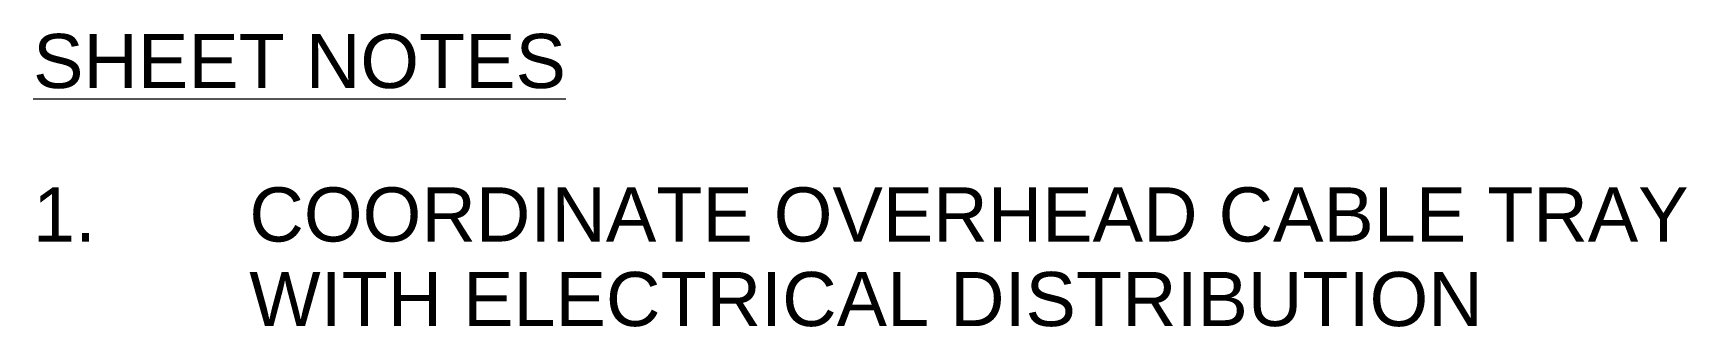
# Model space of a CAD drawing. Header units: inches. Extents: x 53.04 to 56.86, y 102.87 to 103.55.
import ezdxf

# ---------------------------------------------------------------- set-up
doc = ezdxf.new("R2010")
doc.units = ezdxf.units.IN
doc.header["$MEASUREMENT"] = 0
doc.layers.add('G-ANNO-TEXT', color=231, linetype='Continuous', lineweight=9)
doc.styles.add('Arial', font='arial.ttf', dxfattribs={"height": 0.125})

msp = doc.modelspace()

# ---------------------------------------------------------------- texts
at = {"layer": 'G-ANNO-TEXT', "color": 7, "char_height": 0.125, "attachment_point": 1, "style": 'Arial'}
for s, insert, width in [('\\LSHEET NOTES', (53.0358, 103.544), 1.496063), ('1.', (53.0358, 103.1897), 0.606), ('COORDINATE OVERHEAD CABLE TRAY ', (53.5358, 103.1897), 4.093656), ('WITH ELECTRICAL DISTRIBUTION', (53.5358, 102.9944), 3.465562)]:
    msp.add_mtext(s, dxfattribs=dict(at, insert=insert, width=width))

doc.saveas('drawing.dxf')
